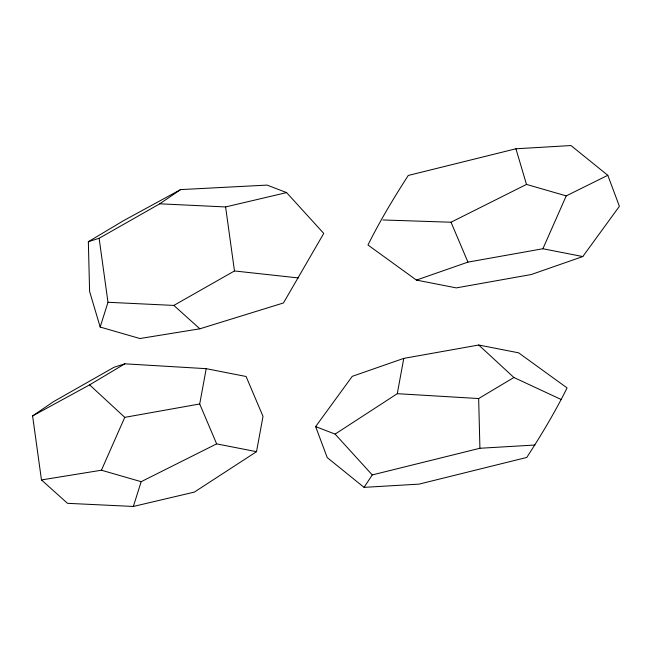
<?xml version="1.0" encoding="UTF-8"?>
<svg xmlns="http://www.w3.org/2000/svg" width="652" height="652" viewBox="0 0 652 652"><rect width="100%" height="100%" fill="white"/><g stroke="black" fill="none" stroke-linecap="round" stroke-linejoin="round"><path stroke-width="0.98" d="M256.513 451.689L216.635 443.873L199.708 403.979L206.211 368.673L246.089 376.489L263.017 416.383L256.513 451.689L194.337 492.105L133.35 506.457L67.498 503.32L41.467 479.937L32.6 415.927L53.423 401.713L114.059 367.247L124.834 363.816L206.211 368.673M315.625 426.604L335.104 434.102L397.28 393.686L403.775 358.38L478.731 345.014L518.617 352.822L567.061 387.907C555.178 411.909 541.331 434.982 526.767 457.443L419.106 484.118L364.06 487.362L327.231 457.598L315.625 426.604L352.251 376.343L403.775 358.38M100.172 327.051L107.987 302.283L99.12 238.273L159.756 203.807L180.58 189.602L267.124 185.095L286.603 192.593L323.751 233.424L283.457 302.96L199.862 328.804L139.903 338.527L100.172 327.051L89.601 291.428L88.346 241.705L123.57 220.653L180.58 189.602M133.35 506.457L141.166 481.689L216.635 443.873M41.467 479.937L101.427 470.214L124.76 417.353L199.708 403.979M416.416 280.083L467.949 262.12L542.904 248.746L566.229 195.885L607.803 175.306L619.4 206.301L582.782 256.562L531.25 274.525L456.294 287.891L416.416 280.083L367.972 244.997C379.904 221.028 393.735 197.947 408.266 175.461L515.928 148.786L570.973 145.543L607.803 175.306M364.06 487.362L372.251 474.933L479.921 448.266L534.966 445.023M32.6 415.927L89.601 384.876L124.834 363.816M397.28 393.686L478.658 398.543L513.89 377.492L561.372 399.594M107.987 302.283L173.839 305.421L234.475 270.955L298.42 277.939M566.229 195.885L526.49 184.41L451.021 222.226L382.936 219.968M88.346 241.705L99.12 238.273M159.756 203.815L225.6 206.945L286.603 192.593M542.904 248.746L582.782 256.562M101.427 470.214L141.166 481.689M173.839 305.421L199.862 328.804M478.731 345.014L513.89 377.492M89.601 384.876L124.76 417.353M335.104 434.102L372.251 474.933M451.021 222.226L467.949 262.12M526.49 184.41L515.928 148.786M225.6 206.945L234.475 270.955M478.658 398.543L479.921 448.266"/></g></svg>
